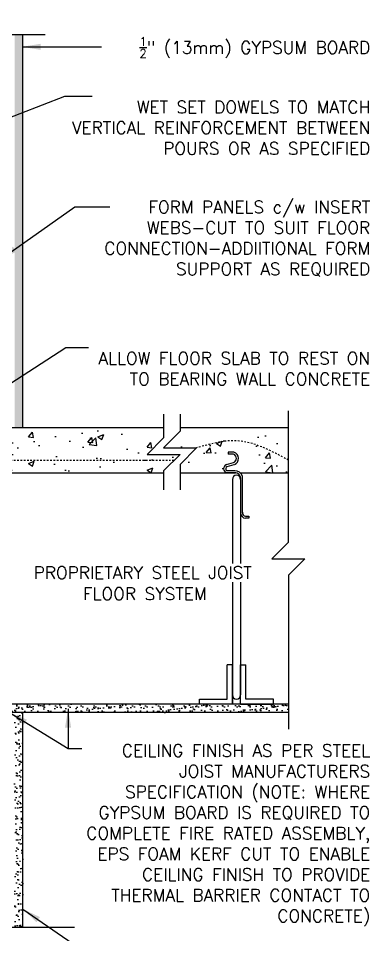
# Model space of a CAD drawing. Header units: inches. Extents: x 249 to 306, y 116.4 to 200.2.
# Drawn here: x 284.7 to 306, y 144.7 to 200.2 of the extents above; entities that cross this region are included whole.
import ezdxf
from ezdxf.enums import TextEntityAlignment as Align

# ---------------------------------------------------------------- set-up
doc = ezdxf.new("R2010")
doc.units = ezdxf.units.IN
doc.header["$LTSCALE"] = 0.5
doc.header["$MEASUREMENT"] = 0
doc.linetypes.add('HIDDEN2', pattern=[0.1875, 0.125, -0.0625])
for name, color, linetype in [('HATCH', 12, 'Continuous'), ('line25', 2, 'Continuous'), ('LINE9', 9, 'Continuous'), ('TEXT', 4, 'Continuous')]:
    doc.layers.add(name, color=color, linetype=linetype)
doc.styles.add('DIM', font='romans.shx', dxfattribs={"width": 0.7})
doc.styles.add('ROMANS', font='romans.shx', dxfattribs={"height": 0.75})
doc.dimstyles.new('ext_12', dxfattribs={"dimscale": 12, "dimtxt": 0.075, "dimasz": 0.09375, "dimexe": 0.09375, "dimexo": 0.0625, "dimgap": 0.0625, "dimtad": 1, "dimdec": 1, "dimzin": 2, "dimdsep": 46, "dimlunit": 4, "dimtxsty": 'DIM', "dimcen": 0.09, "dimdle": 0.09375, "dimclrt": 4, "dimadec": 0, "dimazin": 0, "dimtfac": 1, "dimtdec": 1, "dimtmove": 2, "dimatfit": 3, "dimfxl": 1, "dimfrac": 2, "dimtolj": 1, "dimtzin": 0, "dimarcsym": 0})
pattern_1 = [(37.5, (220.0126, 66.87653), (-0.0157483, 0.4817059), [0, -0.38, 0, -0.425, 0, -0.40625]), (7.5, (220.0126, 66.8765), (0.4424442, 0.7055365), [0, -0.205, 0, -0.3425, 0, -0.13125]), (327.5, (219.7051, 66.87653), (0.7785355, 0.0014148), [0, -0.125, 0, -0.45, 0, -0.5875]), (317.5, (219.7051, 66.8765), (0.7515317, 0.219419), [0, -0.0625, 0, -0.295, 0, -0.3375])]
pattern_2 = [(50, (0, 0), (3.5863, -0.31376), [0.375, -4.125]), (355, (0, 0), (-0.693757, 3.76096), [0.3, -3.3]), (100.4514, (0.299, -0.026), (2.892544, 3.4472), [0.3187, -3.50571]), (46.1842, (0, 1), (5.336207, -0.827596), [0.5625, -6.1875]), (96.6356, (0.4447, 0.931), (4.67331, 4.87059), [0.47805, -5.25857]), (351.1842, (0, 1), (4.67331, 4.87059), [0.45, -4.95]), (21, (0.5, 0.75), (2.984535, -2.013094), [0.375, -4.125]), (326, (0.5, 0.75), (1.216577, 3.62575), [0.3, -3.3]), (71.4514, (0.7487, 0.5822), (4.201112, 1.612656), [0.3187, -3.50571]), (37.5, (0, 0), (0.0607993, 1.6644693), [0, -3.26, 0, -3.35, 0, -3.3125]), (7.5, (0, 0), (1.315348, 1.9720586), [0, -1.91, 0, -3.185, 0, -1.2625]), (327.5, (-1.115, 0), (2.669112, -0.1127744), [0, -1.25, 0, -3.9, 0, -5.175]), (317.5, (-1.615, 0), (2.915931, 0.500525), [0, -1.625, 0, -2.59, 0, -3.675])]

msp = doc.modelspace()

# ---------------------------------------------------------------- hatches: boundary and pattern name
at = {"layer": 'HATCH'}
h = msp.add_hatch(dxfattribs=at)
h.set_pattern_fill('AR-CONC', color=256, scale=0.5)
h.set_pattern_definition(pattern_2)
h.paths.add_polyline_path([(281.835, 199.183), (274.46, 199.183), (273.46, 200.183), (273.46, 198.183), (272.46, 199.183), (269.835, 199.183), (269.835, 196.376, 0.088416), (269.981, 196.278), (270.071, 196.278), (270.071, 196.237, -0.249069), (270.181, 196.03), (270.181, 195.962, -0.414214), (270.118, 195.9), (270.071, 195.9), (270.071, 195.83), (270.176, 195.83, -0.155529), (270.351, 195.696, 0.180914), (270.769, 195.384), (272.35, 195.031, 0.054974), (272.677, 194.995), (275.835, 194.995), (278.992, 194.995, 0.054974), (279.319, 195.031), (280.9, 195.384, 0.180914), (281.318, 195.696, -0.155529), (281.494, 195.83), (281.599, 195.83), (281.599, 195.9), (281.551, 195.9, -0.414214), (281.489, 195.962), (281.489, 196.03, -0.249069), (281.599, 196.237), (281.599, 196.278), (281.689, 196.278, 0.088416), (281.835, 196.376)])
h.paths.add_polyline_path([(294.482, 173.8), (292.482, 173.8), (293.482, 174.8), (293.482, 175.433), (281.835, 175.433), (281.835, 175.578, 0.301802), (281.519, 175.454, 0.520567), (281.297, 175.454, 0.56456), (281.104, 175.456, 0.039371), (281.083, 175.432, 0.520567), (280.752, 175.432, 0.520567), (280.25, 175.432, 0.520567), (280.028, 175.432, 0.56456), (279.835, 175.433, 0.039371), (279.814, 175.409, 0.520567), (279.483, 175.409, 0.520567), (278.981, 175.409, 0.292339), (278.846, 175.465, 0.03336), (278.786, 175.437, 0.071628), (278.759, 175.409, 0.56456), (278.566, 175.411, 0.513194), (278.237, 175.409, 0.520567), (277.906, 175.409, 0.520567), (277.404, 175.409, 0.520567), (277.182, 175.409, 0.56456), (276.989, 175.411, 0.218478), (276.842, 175.494, 0.064058), (276.718, 175.463, 0.09881), (276.66, 175.409, 0.309785), (276.446, 175.489, 0.302013), (276.237, 175.409, 0.520567), (275.906, 175.409, 0.520567), (275.404, 175.409, 0.520567), (275.182, 175.409, 0.56456), (274.989, 175.411, 0.143249), (274.899, 175.48, 0.039401), (274.821, 175.494, 0.238286), (274.66, 175.409, 0.520567), (274.329, 175.409, 0.520567), (273.827, 175.409, 0.520567), (273.605, 175.409, 0.56456), (273.412, 175.411, 0.513194), (273.083, 175.409, 0.520567), (272.752, 175.409, 0.520567), (272.25, 175.409, 0.520567), (272.028, 175.409, 0.56456), (271.835, 175.411, 0.56456), (271.641, 175.409, 0.520567), (271.419, 175.409, 0.520567), (270.917, 175.409, 0.520567), (270.586, 175.409, 0.513194), (270.258, 175.411, 0.513194), (269.929, 175.409, 0.151268), (269.835, 175.482), (269.835, 175.078), (270.199, 175.078), (270.199, 173.878), (269.835, 173.878), (269.835, 172.183, -0.56456), (270.028, 172.182, -0.520567), (270.25, 172.182, -0.520567), (270.752, 172.182, -0.520567), (271.083, 172.182, -0.513194), (271.412, 172.183, -0.56456), (271.605, 172.182, -0.520567), (271.827, 172.182, -0.520567), (272.329, 172.182, -0.520567), (272.66, 172.182, -0.513194), (272.989, 172.183, -0.56456), (273.182, 172.182, -0.520567), (273.404, 172.182, -0.520567), (273.906, 172.182, -0.520567), (274.237, 172.182, -0.513194), (274.566, 172.183, -0.56456), (274.759, 172.182, -0.520567), (274.981, 172.182, -0.520567), (275.483, 172.182, -0.343744), (275.721, 172.255, -0.41777), (276.15, 172.182, -0.520567), (276.372, 172.182, -0.56456), (276.566, 172.183, -0.56456), (276.759, 172.182, -0.520567), (276.981, 172.182, -0.520567), (277.483, 172.182, -0.520567), (277.814, 172.182, -0.039371), (277.835, 172.206, -0.039371), (277.855, 172.182, -0.520567), (278.186, 172.182, -0.520567), (278.688, 172.182, -0.520567), (278.91, 172.182, -0.56456), (279.104, 172.183, -0.56456), (279.297, 172.182, -0.520567), (279.519, 172.182, -0.301802), (279.835, 172.305, -0.301802), (280.15, 172.182, -0.520567), (280.372, 172.182, -0.56456), (280.566, 172.183, -0.56456), (280.759, 172.182, -0.520567), (280.981, 172.182, -0.301802), (281.297, 172.305, -0.301802), (281.612, 172.182, -0.5151), (281.833, 172.183), (282.522, 172.183), (282.522, 172.683), (293.482, 172.683), (293.482, 172.8)])
edge = h.paths.add_edge_path()
edge.add_spline(control_points=[(301.042, 173.456), (300, 174.017), (298.21, 174.98), (296.286, 174.426), (295.482, 174.195)], knot_values=[0, 0, 0, 0, 3.379125, 5.806437, 5.806437, 5.806437, 5.806437], degree=3, periodic=0)
edge.add_line((295.482, 174.195), (294.482, 173.195))
edge.add_line((294.482, 173.195), (294.482, 172.683))
edge.add_line((294.482, 172.683), (294.88, 172.683))
edge.add_line((294.88, 172.683), (297.291, 172.683))
edge.add_arc((297.39, 172.933), 0.269, 111.5979, 248.4021, ccw=False)
edge.add_line((297.291, 173.183), (297.725, 173.306))
edge.add_arc((297.628, 173.556), 0.268, 291.22, 428.78)
edge.add_line((297.725, 173.806), (297.402, 173.806))
edge.add_line((297.402, 173.806), (297.402, 173.931))
edge.add_line((297.402, 173.931), (297.746, 173.931))
edge.add_arc((297.628, 173.556), 0.393, -69.7322, 72.5069, ccw=False)
edge.add_line((297.764, 173.187), (297.332, 173.065))
edge.add_arc((297.39, 172.933), 0.144, 113.7456, 240.3185)
edge.add_line((297.319, 172.808), (297.787, 172.808))
edge.add_arc((297.816, 172.347), 0.463, 46.7137, 93.5654, ccw=False)
edge.add_line((298.133, 172.683), (301.042, 172.683))
edge.add_line((301.042, 172.683), (301.042, 173.456))
edge = h.paths.add_edge_path()
edge.add_line((301.042, 175.433), (294.482, 175.433))
edge.add_line((294.482, 175.433), (294.482, 175.195))
edge.add_line((294.482, 175.195), (293.482, 174.195))
edge.add_line((293.482, 174.195), (295.482, 174.195))
edge.add_spline(control_points=[(295.482, 174.195), (296.286, 174.426), (298.21, 174.98), (300, 174.017), (301.042, 173.456)], knot_values=[0, 0, 0, 0, 2.427311, 5.806437, 5.806437, 5.806437, 5.806437], degree=3, periodic=0)
edge.add_line((301.042, 173.456), (301.042, 175.433))
h.paths.add_polyline_path([(301.042, 175.433), (294.482, 175.433), (294.482, 175.195), (293.482, 174.195), (295.482, 174.195), (294.482, 173.195), (294.482, 172.683), (294.88, 172.683), (297.291, 172.683, -0.679626), (297.291, 173.183), (297.725, 173.306, 0.684458), (297.725, 173.806), (297.402, 173.806), (297.402, 173.931), (297.746, 173.931, -0.714868), (297.764, 173.187), (297.332, 173.065, 0.616244), (297.319, 172.808), (297.787, 172.808, -0.207325), (298.133, 172.683), (301.042, 172.683), (301.042, 173.456)])
h = msp.add_hatch(dxfattribs=at)
h.set_pattern_fill('AR-SAND', color=256, scale=0.25, style=0)
h.set_pattern_definition(pattern_1)
h.paths.add_polyline_path([(284.96, 199.183), (284.46, 199.183), (284.46, 190.183), (284.46, 175.433), (284.96, 175.433)])
h = msp.add_hatch(dxfattribs=at)
h.set_pattern_fill('AR-CONC', color=256, scale=0.5)
h.set_pattern_definition(pattern_2)
edge = h.paths.add_edge_path()
edge.add_line((301.042, 175.433), (294.482, 175.433))
edge.add_line((294.482, 175.433), (294.482, 175.195))
edge.add_line((294.482, 175.195), (293.482, 174.195))
edge.add_line((293.482, 174.195), (295.482, 174.195))
edge.add_spline(control_points=[(295.482, 174.195), (296.286, 174.426), (298.21, 174.98), (300, 174.017), (301.042, 173.456)], knot_values=[0, 0, 0, 0, 2.427311, 5.806437, 5.806437, 5.806437, 5.806437], degree=3, periodic=0)
edge.add_line((301.042, 173.456), (301.042, 175.433))
edge = h.paths.add_edge_path()
edge.add_line((297.725, 173.806), (297.402, 173.806))
edge.add_line((297.402, 173.806), (297.402, 173.931))
edge.add_line((297.402, 173.931), (297.746, 173.931))
edge.add_arc((297.628, 173.556), 0.393, -69.7322, 72.5069, ccw=False)
edge.add_line((297.764, 173.187), (297.332, 173.065))
edge.add_arc((297.39, 172.933), 0.144, 113.7456, 240.3185)
edge.add_line((297.319, 172.808), (297.787, 172.808))
edge.add_arc((297.816, 172.347), 0.463, 46.7137, 93.5654, ccw=False)
edge.add_line((298.133, 172.683), (301.042, 172.683))
edge.add_line((301.042, 172.683), (301.042, 173.456))
edge.add_spline(control_points=[(301.042, 173.456), (300, 174.017), (298.21, 174.98), (296.286, 174.426), (295.482, 174.195)], knot_values=[0, 0, 0, 0, 3.379125, 5.806437, 5.806437, 5.806437, 5.806437], degree=3, periodic=0)
edge.add_line((295.482, 174.195), (294.482, 173.195))
edge.add_line((294.482, 173.195), (294.482, 172.683))
edge.add_line((294.482, 172.683), (294.88, 172.683))
edge.add_line((294.88, 172.683), (297.291, 172.683))
edge.add_arc((297.39, 172.933), 0.269, 111.5979, 248.4021, ccw=False)
edge.add_line((297.291, 173.183), (297.725, 173.306))
edge.add_arc((297.628, 173.556), 0.268, 291.22, 428.78)
h = msp.add_hatch(dxfattribs=at)
h.set_pattern_fill('AR-SAND', color=256, scale=0.25, style=0)
h.set_pattern_definition([(37.5, (220.0126, 65.12653), (-0.0157483, 0.481706), [0, -0.38, 0, -0.425, 0, -0.40625]), (7.5, (220.0126, 65.1265), (0.4424442, 0.7055365), [0, -0.205, 0, -0.3425, 0, -0.13125]), (327.5, (219.7051, 65.12653), (0.7785355, 0.0014148), [0, -0.125, 0, -0.45, 0, -0.5875]), (317.5, (219.7051, 65.1265), (0.7515317, 0.219419), [0, -0.0625, 0, -0.295, 0, -0.3375])])
h.paths.add_polyline_path([(301.042, 158.183), (301.042, 158.683), (282.335, 158.683), (282.335, 158.183)])
h = msp.add_hatch(dxfattribs=at)
h.set_pattern_fill('AR-SAND', color=256, scale=0.25, style=0)
h.set_pattern_definition(pattern_1)
h.paths.add_polyline_path([(284.96, 158.183), (284.46, 158.183), (284.46, 145.183), (284.96, 145.183)])

# ---------------------------------------------------------------- linework, layer by layer
msp.add_line((293.492, 172.561), (293.492, 172.561), dxfattribs=at)
at = {"layer": 'line25'}
for p, q in [((281.835, 175.433), (293.482, 175.433)), ((294.482, 175.433), (301.042, 175.433)), ((294.482, 175.433), (294.88, 175.433)), ((297.746, 173.931), (297.402, 173.931)), ((297.402, 173.931), (297.402, 173.806)), ((297.725, 173.806), (297.402, 173.806)), ((297.291, 173.183), (297.725, 173.306)), ((297.325, 173.063), (297.759, 173.185)), ((282.522, 172.683), (293.482, 172.683)), ((294.482, 172.683), (294.88, 172.683)), ((294.487, 172.683), (297.841, 172.683)), ((297.791, 172.683), (297.291, 172.683)), ((297.791, 172.808), (297.319, 172.808)), ((298.133, 172.683), (301.042, 172.683)), ((298.259, 170.274), (298.259, 172.48)), ((297.649, 172.289), (297.649, 167.204)), ((298.149, 172.289), (298.149, 167.204)), ((298.654, 169.933), (298.44, 169.933)), ((298.451, 170.058), (298.654, 170.058)), ((298.654, 170.058), (298.654, 169.933)), ((297.649, 166.079), (297.649, 159.246)), ((298.149, 166.079), (298.149, 159.246)), ((297.649, 161.058), (297.336, 161.058)), ((297.336, 158.996), (297.336, 161.058)), ((297.649, 161.058), (297.649, 158.683)), ((297.649, 158.683), (297.649, 161.058)), ((298.149, 161.058), (298.461, 161.058)), ((298.149, 158.683), (298.149, 161.058)), ((298.461, 158.996), (298.461, 161.058)), ((295.649, 158.683), (295.649, 158.996)), ((295.649, 158.996), (297.336, 158.996)), ((297.649, 158.683), (295.649, 158.683)), ((298.149, 158.683), (300.149, 158.683)), ((300.149, 158.996), (298.461, 158.996)), ((300.149, 158.683), (300.149, 158.996))]:
    msp.add_line(p, q, dxfattribs=at)
for centre, radius, start, end in [((297.628, 173.556), 0.268, 291.22, 68.78), ((297.628, 173.556), 0.393, 291.22, 72.5069), ((297.39, 172.933), 0.269, 111.5979, 248.4021), ((297.39, 172.933), 0.144, 111.5979, 240.3185), ((297.899, 172.287), 0.25, 0.4466, 179.5534), ((297.816, 172.347), 0.463, 16.7574, 94.1736), ((297.816, 172.347), 0.338, 350.132, 94.1736), ((298.496, 170.276), 0.348, 185.2582, 260.8859), ((298.49, 170.285), 0.231, 177.1221, 260.1919), ((297.899, 159.248), 0.25, 180.4466, 359.5534)]:
    msp.add_arc(centre, radius, start, end, dxfattribs=at)
at = {"layer": 'LINE9', "linetype": 'Continuous'}
msp.add_line((284.96, 175.433), (284.96, 199.183), dxfattribs=at)
at = {"layer": 'LINE9'}
for p, q in [((301.042, 168.486), (301.042, 176.433)), ((301.042, 168.486), (300.042, 167.486)), ((300.042, 167.486), (302.042, 167.486)), ((302.042, 167.486), (301.042, 166.486)), ((301.042, 166.486), (301.042, 157.183)), ((301.042, 158.683), (281.835, 158.683)), ((301.042, 158.183), (281.835, 158.183)), ((284.96, 145.183), (284.96, 158.183)), ((288.08, 145.183), (277.038, 145.183))]:
    msp.add_line(p, q, dxfattribs=at)
at = {"layer": 'LINE9', "linetype": 'HIDDEN2'}
msp.add_line((279.412, 173.456), (294.139, 173.456), dxfattribs=at)
at = {"layer": 'LINE9'}
for points in [[(286.32, 199.183), (274.46, 199.183), (273.46, 200.183), (273.46, 198.183), (272.46, 199.183), (260.599, 199.183)], [(293.482, 176.236), (293.482, 174.8), (293.482, 174.8), (292.482, 173.8), (294.482, 173.8), (293.482, 172.8), (293.482, 171.655)], [(294.482, 176.236), (294.482, 175.195), (294.482, 175.195), (293.482, 174.195), (295.482, 174.195), (294.482, 173.195), (294.482, 171.655)]]:
    msp.add_lwpolyline(points, dxfattribs=at)
at = {"layer": 'LINE9', "linetype": 'HIDDEN2'}
msp.add_spline([(301.042, 173.456), (297.871, 174.624), (295.482, 174.195)], degree=3, dxfattribs=at)

# ---------------------------------------------------------------- texts
at = {"layer": 'TEXT', "style": 'ROMANS'}
for s, p in [('PROPRIETARY STEEL JOIST', (285.616, 166.642)), (' FLOOR SYSTEM ', (288.086, 165.367))]:
    msp.add_text(s, height=0.75, dxfattribs=at).set_placement(p, align=Align.MIDDLE_LEFT)
at = {"layer": 'TEXT', "char_height": 0.75, "attachment_point": 6, "style": 'ROMANS'}
for s, insert, width in [('\\A1;{\\H0.7x;\\S1/2;}" (13mm) GYPSUM BOARD', (305.999, 198.416), 19.5775), ('\\A1;WET SET DOWELS TO MATCH VERTICAL REINFORCEMENT BETWEEN POURS OR AS SPECIFIED', (305.999, 193.56), 19.5775), ('\\A1;FORM PANELS c/w INSERT WEBS-CUT TO SUIT FLOOR CONNECTION-ADDIITIONAL FORM SUPPORT AS REQUIRED', (305.999, 186.855), 19.5775), ('ALLOW FLOOR SLAB TO REST ON TO BEARING WALL CONCRETE', (305.99, 178.991), 18.08617), ('CEILING FINISH AS PER STEEL JOIST MANUFACTURERS SPECIFICATION (NOTE: WHERE GYPSUM BOARD IS REQUIRED TO COMPLETE FIRE RATED ASSEMBLY, EPS FOAM KERF CUT TO ENABLE CEILING FINISH TO PROVIDE THERMAL BARRIER CONTACT TO CONCRETE)', (305.999, 150.755), 19.5775)]:
    msp.add_mtext(s, dxfattribs=dict(at, insert=insert, width=width))

# ---------------------------------------------------------------- leaders
at = {"layer": 'TEXT'}
msp.add_leader([(284.909, 198.458), (289.723, 198.458)], dimstyle='ext_12', dxfattribs=at)
for points in [[(273.699, 190.131), (287.504, 195.477), (289.155, 195.477)], [(283.546, 185.573), (288.099, 188.782), (290.232, 188.782)], [(278.786, 174.6), (287.566, 180.276), (288.928, 180.276)], [(284.149, 158.183), (287.698, 156.004), (288.523, 156.004)], [(287.698, 158.396), (287.698, 156.004), (288.523, 156.004)], [(284.96, 146.289), (288.864, 143.61), (289.96, 143.61)]]:
    msp.add_leader(points, dimstyle='ext_12', override={"dimgap": 0.0625, "dimtad": 0}, dxfattribs=at)

doc.saveas('drawing.dxf')
